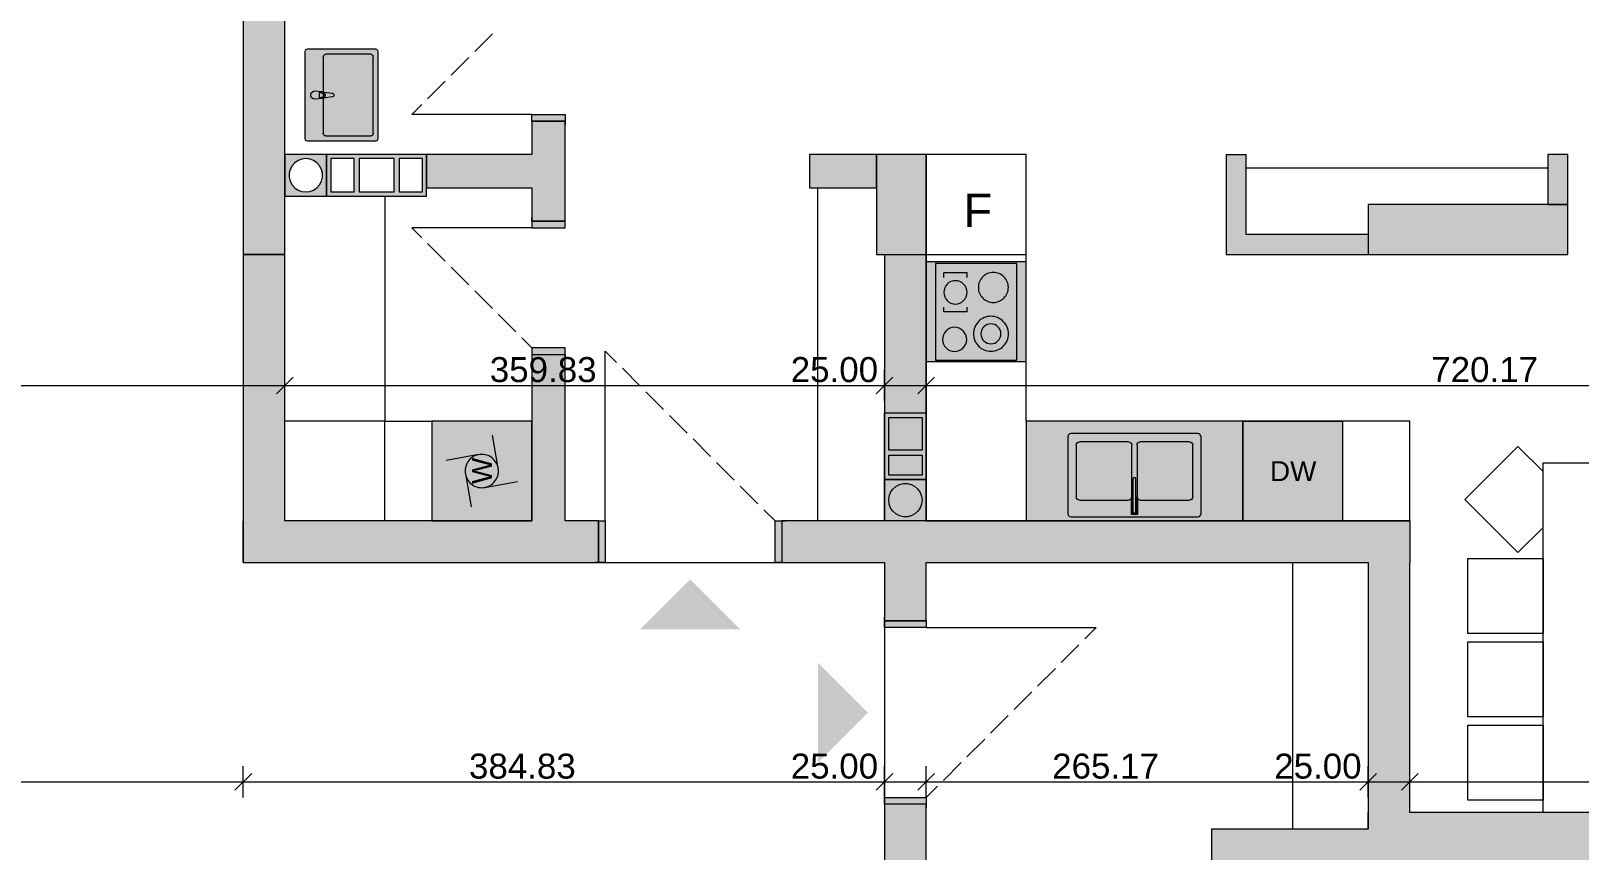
# Model space of a CAD drawing. Header units: millimetres. Extents: x 5493291 to 5652041, y -5155064 to -5098765.
# Drawn here: x 5603382 to 5612673, y -5121817 to -5116900 of the extents above; entities that cross this region are included whole.
import ezdxf

# ---------------------------------------------------------------- set-up
doc = ezdxf.new("R2010")
doc.units = ezdxf.units.MM
doc.header["$MEASUREMENT"] = 0
doc.layers.add('Drawing & Figure', color=7, linetype='Continuous')
doc.layers.add('Drawing & Figure_Pen_No__1', color=7, linetype='Continuous', lineweight=13)
doc.layers.add('Drawing & Figure_Pen_No__101', color=252, linetype='Continuous', lineweight=13)
for name, color, linetype, lineweight, true_color in [('Drawing & Figure_Pen_No__102', 7, 'Continuous', 13, 0xcccccc), ('Drawing & Figure_Pen_No__105', 7, 'Continuous', 13, 0xcae6ff), ('Drawing & Figure_Pen_No__145', 7, 'Continuous', 13, 0x0077b0), ('Drawing & Figure_Pen_No__181', 7, 'Continuous', 5, 0x282828), ('Drawing & Figure_Pen_No__61', 7, 'Continuous', 13, 0x6a6a6a), ('Drawing & Figure_Pen_No__62', 7, 'Continuous', 13, 0xaaaaaa), ('Drawing & Figure_Pen_No__65', 7, 'Continuous', 20, 0x80c2ff)]:
    doc.layers.add(name, color=color, linetype=linetype, lineweight=lineweight, true_color=true_color)
doc.styles.add('GENERATED_STYLE_2', font='arial.ttf')
doc.styles.add('GENERATED_STYLE_3', font='ARIALUNI.ttf')

msp = doc.modelspace()

# ---------------------------------------------------------------- hatches: boundary and pattern name
at = {"layer": 'Drawing & Figure', "linetype": 'Continuous', "lineweight": 0, "true_color": 0x7f7f7f}
msp.add_hatch(color=8, dxfattribs=at).paths.add_polyline_path([(5604905.9, -5118241.4), (5604905.9, -5112291.2), (5604655.9, -5112291.2), (5604655.9, -5118241.4)])
at = {"layer": 'Drawing & Figure', "linetype": 'Continuous', "lineweight": 20}
h = msp.add_hatch(color=6, dxfattribs=at)
h.paths.add_polyline_path([(5604905.9, -5117891.4), (5605156, -5117891.4), (5605156, -5117641.4), (5604905.9, -5117641.4), (5604905.9, -5117661.4), (5604905.9, -5117871.4)])
h.paths.add_polyline_path([(5604932.1, -5117754.3), (5604937.4, -5117730.9), (5604948.7, -5117709.6), (5604964.8, -5117691.6), (5604984.4, -5117677.8), (5605006.9, -5117669.3), (5605031.3, -5117666.4), (5605055, -5117669.3), (5605077.6, -5117677.8), (5605097.2, -5117691.6), (5605113.3, -5117709.6), (5605124.5, -5117730.9), (5605130.5, -5117754.3), (5605130.5, -5117778.5), (5605124.5, -5117801.9), (5605113.3, -5117823.2), (5605097.2, -5117841.2), (5605077.6, -5117854.9), (5605055, -5117863.5), (5605031.3, -5117866.4), (5605006.9, -5117863.5), (5604984.4, -5117854.9), (5604964.8, -5117841.2), (5604948.7, -5117823.2), (5604937.4, -5117801.9), (5604932.1, -5117778.5)], flags=0)
h = msp.add_hatch(color=6, dxfattribs=at)
h.paths.add_polyline_path([(5605156, -5117891.4), (5605586.1, -5117891.4), (5605756, -5117891.4), (5605756, -5117641.4), (5605156, -5117641.4)])
h.paths.add_polyline_path([(5605181, -5117666.4), (5605321.2, -5117666.4), (5605321.2, -5117866.4), (5605181, -5117866.4)], flags=0)
h.paths.add_polyline_path([(5605350.9, -5117866.4), (5605350.9, -5117666.4), (5605561.2, -5117666.4), (5605561.2, -5117866.4)], flags=0)
h.paths.add_polyline_path([(5605590.9, -5117866.4), (5605590.9, -5117666.4), (5605731, -5117666.4), (5605731, -5117866.4)], flags=0)
h = msp.add_hatch(color=6, dxfattribs=at)
h.paths.add_polyline_path([(5608504.5, -5119191.4), (5608504.5, -5119591.5), (5608754.6, -5119591.5), (5608754.6, -5119191.4)])
h.paths.add_polyline_path([(5608529.5, -5119220.1), (5608729.6, -5119220.1), (5608729.6, -5119416.4), (5608529.5, -5119416.4)], flags=0)
h.paths.add_polyline_path([(5608729.6, -5119566.5), (5608529.5, -5119566.5), (5608529.5, -5119446.4), (5608729.6, -5119446.4)], flags=0)
h = msp.add_hatch(color=6, dxfattribs=at)
h.paths.add_polyline_path([(5608754.6, -5119591.5), (5608504.5, -5119591.5), (5608504.5, -5119841.4), (5608524.7, -5119841.4), (5608734.4, -5119841.4), (5608754.6, -5119841.4)])
h.paths.add_polyline_path([(5608532.4, -5119740.4), (5608529.5, -5119716.4), (5608532.4, -5119692.5), (5608540.7, -5119670), (5608554.4, -5119650.2), (5608572.8, -5119634.1), (5608594.2, -5119622.9), (5608617.4, -5119617.2), (5608641.7, -5119617.2), (5608664.9, -5119622.9), (5608686.3, -5119634.1), (5608704.1, -5119650.2), (5608718.4, -5119670), (5608726.7, -5119692.5), (5608729.6, -5119716.4), (5608726.7, -5119740.4), (5608718.4, -5119762.9), (5608704.1, -5119782.7), (5608686.3, -5119798.7), (5608664.9, -5119809.9), (5608641.7, -5119815.7), (5608617.4, -5119815.7), (5608594.2, -5119809.9), (5608572.8, -5119798.7), (5608554.4, -5119782.7), (5608540.7, -5119762.9)], flags=0)
at = {"layer": 'Drawing & Figure_Pen_No__1', "linetype": 'Continuous', "lineweight": 0, "true_color": 0xffffff}
for points in [[(5605025.9, -5117025.2), (5605025.9, -5117545.2), (5605028.3, -5117552.7), (5605033.7, -5117558.2), (5605041.4, -5117560.2), (5605451.3, -5117560.2), (5605458.4, -5117558.2), (5605464.3, -5117552.7), (5605466.1, -5117545.2), (5605466.1, -5117025.2), (5605464.3, -5117017.7), (5605458.4, -5117012.2), (5605451.3, -5117010.2), (5605041.4, -5117010.2), (5605033.7, -5117012.2), (5605028.3, -5117017.7)], [(5605085.9, -5117260.2), (5605075.2, -5117262.7), (5605066.3, -5117269.6), (5605061.6, -5117279.7), (5605061.6, -5117290.8), (5605066.3, -5117300.8), (5605075.2, -5117307.8), (5605085.9, -5117310.2), (5605128.1, -5117306.2), (5605137.6, -5117302.9), (5605190.5, -5117296.3), (5605197.6, -5117292.6), (5605200.6, -5117285.2), (5605197.6, -5117277.8), (5605190.5, -5117274.1), (5605137.6, -5117267.5), (5605128.1, -5117264.2)], [(5606387.4, -5117441.4), (5606587, -5117441.4), (5606587, -5117401.4), (5606387.4, -5117401.4)], [(5606587, -5117441.4), (5606387.4, -5117441.4), (5606387.4, -5118041.4), (5606587, -5118041.4)], [(5606387.4, -5117641.4), (5605756, -5117641.4), (5605756, -5117841.4), (5606387.4, -5117841.4)], [(5608456.4, -5117641.4), (5608054.2, -5117641.4), (5608054.2, -5117841.4), (5608456.4, -5117841.4)], [(5610674.5, -5118121.4), (5610674.5, -5117641.4), (5610554.5, -5117641.4), (5610554.5, -5118121.4)], [(5612606.2, -5117941.4), (5612606.2, -5117641.4), (5612486.2, -5117641.4), (5612486.2, -5117941.4)], [(5606387.4, -5118041.4), (5606387.4, -5118081.4), (5606587, -5118081.4), (5606587, -5118041.4)], [(5610674.5, -5118121.4), (5610554.5, -5118241.4), (5610674.5, -5118241.4)], [(5610554.5, -5118121.4), (5610554.5, -5118241.4), (5610674.5, -5118121.4)], [(5610674.5, -5118241.4), (5611406.3, -5118241.4), (5611406.3, -5118121.4), (5610674.5, -5118121.4)], [(5604905.9, -5119841.4), (5604905.9, -5118241.4), (5604655.9, -5118241.4), (5604655.9, -5119841.4)], [(5608754.6, -5118241.4), (5608504.5, -5118241.4), (5608504.5, -5120441.4), (5608754.6, -5120441.4)], [(5609354.6, -5118886.1), (5609354.6, -5118286.1), (5608754.6, -5118286.1), (5608754.6, -5118886.1)], [(5609299.3, -5118876.1), (5609299.3, -5118296.1), (5608809.8, -5118296.1), (5608809.8, -5118876.1)], [(5606587, -5118841.4), (5606587, -5118801.4), (5606387.4, -5118801.4), (5606387.4, -5118841.4)], [(5606387.4, -5119841.4), (5606587, -5119841.4), (5606587, -5118841.4), (5606387.4, -5118841.4)], [(5606387.4, -5119241.4), (5605787.5, -5119241.4), (5605787.5, -5119841.4), (5606387.4, -5119841.4)], [(5610654.9, -5119241.4), (5609354.6, -5119241.4), (5609354.6, -5119841.4), (5610654.9, -5119841.4)], [(5610654.9, -5119841.4), (5611254.8, -5119841.4), (5611254.8, -5119241.4), (5610654.9, -5119241.4)], [(5610384.6, -5119316.4), (5609624.8, -5119316.4), (5609614.7, -5119319.1), (5609607, -5119326.4), (5609604.6, -5119336.4), (5609604.6, -5119796.5), (5609607, -5119806.4), (5609614.7, -5119813.7), (5609624.8, -5119816.4), (5610384.6, -5119816.4), (5610394.7, -5119813.7), (5610401.8, -5119806.4), (5610404.8, -5119796.5), (5610404.8, -5119336.4), (5610401.8, -5119326.4), (5610394.7, -5119319.1)], [(5610013.3, -5119588.6), (5610010.9, -5119582.2), (5610004.4, -5119579.6), (5609998.5, -5119582.2), (5609995.5, -5119588.6), (5609995.5, -5119786.4), (5609998.5, -5119792.8), (5610004.4, -5119795.4), (5610010.9, -5119792.8), (5610013.3, -5119786.4)], [(5609984.8, -5119699.5), (5609984.8, -5119734.4), (5609995.5, -5119734.4), (5609995.5, -5119699.5)], [(5610024.6, -5119735.5), (5610013.3, -5119735.5), (5610013.3, -5119786.4), (5610010.9, -5119792.8), (5610004.4, -5119795.4), (5609998.5, -5119792.8), (5609995.5, -5119786.4), (5609995.5, -5119735.5), (5609984.8, -5119735.5), (5609984.8, -5119800.4), (5610024.6, -5119800.4)], [(5610024, -5119699.5), (5610013.3, -5119699.5), (5610013.3, -5119734.4), (5610024, -5119734.4)], [(5604905.9, -5119841.4), (5604655.9, -5119841.4), (5604655.9, -5120091.4)], [(5604905.9, -5119841.4), (5604655.9, -5120091.4), (5604905.9, -5120091.4)], [(5604905.9, -5120091.4), (5606787.2, -5120091.4), (5606787.2, -5119841.4), (5604905.9, -5119841.4)], [(5606787.2, -5119841.4), (5606787.2, -5120091.4), (5606827.6, -5120091.4), (5606827.6, -5119841.4)], [(5607887.3, -5120091.4), (5607887.3, -5119841.4), (5607847.5, -5119841.4), (5607847.5, -5120091.4)], [(5608504.5, -5119841.4), (5607887.3, -5119841.4), (5607887.3, -5120091.4), (5608504.5, -5120091.4)], [(5611656.4, -5119841.4), (5608754.6, -5119841.4), (5608754.6, -5120091.4), (5611656.4, -5120091.4)], [(5611656.4, -5121591.5), (5611656.4, -5120091.4), (5611406.3, -5120091.4), (5611406.3, -5121591.5)], [(5608754.6, -5120441.4), (5608504.5, -5120441.4), (5608504.5, -5120481.5), (5608754.6, -5120481.5)], [(5608504.5, -5121541.5), (5608754.6, -5121541.5), (5608754.6, -5121501.5), (5608504.5, -5121501.5)], [(5608754.6, -5121541.5), (5608504.5, -5121541.5), (5608504.5, -5121891.5), (5608754.6, -5121891.5)], [(5611656.4, -5121591.5), (5611406.3, -5121591.5), (5611406.3, -5121891.5)], [(5611656.4, -5121591.5), (5611406.3, -5121891.5), (5611656.4, -5121891.5)], [(5611656.4, -5121891.5), (5619106.6, -5121891.5), (5619106.6, -5121591.5), (5611656.4, -5121591.5)], [(5610466.6, -5121891.5), (5610666.7, -5121891.5), (5610466.6, -5121691.5)], [(5610466.6, -5121691.5), (5610666.7, -5121891.5), (5610666.7, -5121691.5)], [(5610666.7, -5121891.5), (5611406.3, -5121891.5), (5611406.3, -5121691.5), (5610666.7, -5121691.5)]]:
    msp.add_hatch(color=7, dxfattribs=at).paths.add_polyline_path(points)
at = {"layer": 'Drawing & Figure_Pen_No__1', "linetype": 'Continuous', "lineweight": 0, "true_color": 0x000000}
for points in [[(5608754.6, -5118241.4), (5608754.6, -5117641.4), (5608456.4, -5117641.4), (5608456.4, -5118241.4)], [(5611406.3, -5117941.4), (5611406.3, -5118241.4), (5612606.2, -5118241.4), (5612606.2, -5117941.4)], [(5607037.3, -5120491.5), (5607637.2, -5120491.5), (5607337.3, -5120191.5)], [(5608104.7, -5120691.5), (5608104.7, -5121291.5), (5608404.7, -5120991.5)]]:
    msp.add_hatch(color=18, dxfattribs=at).paths.add_polyline_path(points)

# ---------------------------------------------------------------- linework, layer by layer
at = {"layer": 'Drawing & Figure_Pen_No__1', "color": 7, "linetype": 'Continuous', "lineweight": 13}
for points in [[(5604655.9, -5112291.2), (5604655.9, -5120091.4)], [(5604905.9, -5118241.4), (5604905.9, -5112291.2)], [(5604655.9, -5112541.2), (5604655.9, -5118241.4)], [(5606387.4, -5117441.4), (5606387.4, -5117463.4)], [(5606387.4, -5117441.4), (5606587, -5117441.4)], [(5606387.4, -5117441.4), (5606387.4, -5117641.4)], [(5606387.4, -5117441.4), (5606587, -5117441.4)], [(5606387.4, -5117441.4), (5606587, -5117441.4)], [(5606387.4, -5117441.4), (5606387.4, -5117463.4)], [(5606387.4, -5117441.4), (5606387.4, -5117463.4)], [(5606587, -5117441.4), (5606587, -5117463.4)], [(5606587, -5118041.4), (5606587, -5117441.4)], [(5606587, -5117441.4), (5606587, -5117463.4)], [(5606587, -5117441.4), (5606587, -5117463.4)], [(5605156, -5117641.4), (5604905.9, -5117641.4)], [(5604905.9, -5117641.4), (5604905.9, -5117661.4)], [(5604905.9, -5117661.4), (5604905.9, -5117871.4)], [(5604964.8, -5117691.6), (5604948.7, -5117709.6)], [(5604984.4, -5117677.8), (5604964.8, -5117691.6)], [(5605006.9, -5117669.3), (5604984.4, -5117677.8)], [(5605031.3, -5117666.4), (5605006.9, -5117669.3)], [(5605055, -5117669.3), (5605031.3, -5117666.4)], [(5605077.6, -5117677.8), (5605055, -5117669.3)], [(5605097.2, -5117691.6), (5605077.6, -5117677.8)], [(5605113.3, -5117709.6), (5605097.2, -5117691.6)], [(5605156, -5117891.4), (5605156, -5117641.4)], [(5605756, -5117641.4), (5605156, -5117641.4)], [(5605156, -5117641.4), (5605156, -5117891.4)], [(5605321.2, -5117666.4), (5605181, -5117666.4)], [(5605181, -5117666.4), (5605181, -5117866.4)], [(5605321.2, -5117866.4), (5605321.2, -5117666.4)], [(5605561.2, -5117666.4), (5605350.9, -5117666.4)], [(5605350.9, -5117666.4), (5605350.9, -5117866.4)], [(5605561.2, -5117866.4), (5605561.2, -5117666.4)], [(5605590.9, -5117666.4), (5605590.9, -5117866.4)], [(5605731, -5117666.4), (5605590.9, -5117666.4)], [(5605731, -5117866.4), (5605731, -5117666.4)], [(5606387.4, -5117641.4), (5605756, -5117641.4)], [(5605756, -5117641.4), (5605756, -5117841.4)], [(5605756, -5117891.4), (5605756, -5117641.4)], [(5608456.4, -5117641.4), (5608054.2, -5117641.4)], [(5608054.2, -5117641.4), (5608054.2, -5117841.4)], [(5608456.4, -5117841.4), (5608456.4, -5117641.4)], [(5608754.6, -5117641.4), (5608456.4, -5117641.4)], [(5608456.4, -5117641.4), (5608456.4, -5118241.4)], [(5608754.6, -5118241.4), (5608754.6, -5117641.4)], [(5610554.5, -5117641.4), (5610674.5, -5117641.4)], [(5610554.5, -5117641.4), (5610554.5, -5118241.4)], [(5610674.5, -5118121.4), (5610674.5, -5117641.4)], [(5612606.2, -5117641.4), (5612486.2, -5117641.4)], [(5612486.2, -5117641.4), (5612486.2, -5117941.4)], [(5612606.2, -5117941.4), (5612606.2, -5117641.4)], [(5604937.4, -5117730.9), (5604932.1, -5117754.3)], [(5604932.1, -5117754.3), (5604932.1, -5117778.5)], [(5604932.1, -5117778.5), (5604937.4, -5117801.9)], [(5604948.7, -5117709.6), (5604937.4, -5117730.9)], [(5605124.5, -5117730.9), (5605113.3, -5117709.6)], [(5605130.5, -5117754.3), (5605124.5, -5117730.9)], [(5605124.5, -5117801.9), (5605130.5, -5117778.5)], [(5605130.5, -5117778.5), (5605130.5, -5117754.3)], [(5604905.9, -5117871.4), (5604905.9, -5117891.4)], [(5604937.4, -5117801.9), (5604948.7, -5117823.2)], [(5604948.7, -5117823.2), (5604964.8, -5117841.2)], [(5604964.8, -5117841.2), (5604984.4, -5117854.9)], [(5604984.4, -5117854.9), (5605006.9, -5117863.5)], [(5605006.9, -5117863.5), (5605031.3, -5117866.4)], [(5605031.3, -5117866.4), (5605055, -5117863.5)], [(5605055, -5117863.5), (5605077.6, -5117854.9)], [(5605077.6, -5117854.9), (5605097.2, -5117841.2)], [(5605097.2, -5117841.2), (5605113.3, -5117823.2)], [(5605113.3, -5117823.2), (5605124.5, -5117801.9)], [(5605181, -5117866.4), (5605321.2, -5117866.4)], [(5605350.9, -5117866.4), (5605561.2, -5117866.4)], [(5605590.9, -5117866.4), (5605731, -5117866.4)], [(5605756, -5117841.4), (5606387.4, -5117841.4)], [(5606387.4, -5117841.4), (5606387.4, -5118041.4)], [(5608054.2, -5117841.4), (5608456.4, -5117841.4)], [(5604905.9, -5117891.4), (5605156, -5117891.4)], [(5605156, -5117891.4), (5605586.1, -5117891.4)], [(5605586.1, -5117891.4), (5605756, -5117891.4)], [(5611406.3, -5117941.4), (5611406.3, -5118241.4)], [(5612606.2, -5117941.4), (5611406.3, -5117941.4)], [(5612486.2, -5117941.4), (5612606.2, -5117941.4)], [(5612606.2, -5118241.4), (5612606.2, -5117941.4)], [(5606387.4, -5118041.4), (5606387.4, -5118019.4)], [(5606387.4, -5118041.4), (5606387.4, -5118019.4)], [(5606387.4, -5118041.4), (5606387.4, -5118019.4)], [(5606387.4, -5118041.4), (5606587, -5118041.4)], [(5606387.4, -5118041.4), (5606587, -5118041.4)], [(5606387.4, -5118041.4), (5606587, -5118041.4)], [(5606587, -5118041.4), (5606587, -5118019.4)], [(5606587, -5118041.4), (5606587, -5118019.4)], [(5606587, -5118041.4), (5606587, -5118019.4)], [(5611406.3, -5118121.4), (5610674.5, -5118121.4)], [(5611406.3, -5118121.4), (5611406.3, -5118241.4)], [(5604655.9, -5118241.4), (5604655.9, -5119841.4)], [(5604905.9, -5118241.4), (5604655.9, -5118241.4)], [(5604655.9, -5118241.4), (5604905.9, -5118241.4)], [(5604905.9, -5119841.4), (5604905.9, -5118241.4)], [(5608456.4, -5118241.4), (5608754.6, -5118241.4)], [(5608504.5, -5118241.4), (5608504.5, -5119841.4)], [(5608504.5, -5118241.4), (5608754.6, -5118241.4)], [(5608754.6, -5119841.4), (5608754.6, -5118241.4)], [(5610554.5, -5118241.4), (5610674.5, -5118241.4)], [(5610674.5, -5118241.4), (5611406.3, -5118241.4)], [(5611406.3, -5118241.4), (5612606.2, -5118241.4)], [(5606387.4, -5118841.4), (5606387.4, -5118863.4)], [(5606387.4, -5118841.4), (5606587, -5118841.4)], [(5606387.4, -5118841.4), (5606387.4, -5119841.4)], [(5606387.4, -5118841.4), (5606587, -5118841.4)], [(5606387.4, -5118841.4), (5606587, -5118841.4)], [(5606387.4, -5118841.4), (5606387.4, -5118863.4)], [(5606387.4, -5118841.4), (5606387.4, -5118863.4)], [(5606587, -5118841.4), (5606587, -5118863.4)], [(5606587, -5119841.4), (5606587, -5118841.4)], [(5606587, -5118841.4), (5606587, -5118863.4)], [(5606587, -5118841.4), (5606587, -5118863.4)], [(5604905.9, -5119121.2), (5604905.9, -5118933.6)], [(5608504.5, -5119121.2), (5608504.5, -5118933.6)], [(5608754.6, -5119121.2), (5608754.6, -5118933.6)], [(5597755.7, -5119027.4), (5604905.9, -5119027.4)], [(5604905.9, -5119027.4), (5608504.5, -5119027.4)], [(5608504.5, -5119027.4), (5608754.6, -5119027.4)], [(5608754.6, -5119027.4), (5615956.5, -5119027.4)], [(5608504.5, -5119191.4), (5608754.6, -5119191.4)], [(5608504.5, -5119591.5), (5608504.5, -5119191.4)], [(5608529.5, -5119416.4), (5608529.5, -5119220.1)], [(5608529.5, -5119220.1), (5608729.6, -5119220.1)], [(5608729.6, -5119220.1), (5608729.6, -5119416.4)], [(5608754.6, -5119191.4), (5608754.6, -5119591.5)], [(5608729.6, -5119416.4), (5608529.5, -5119416.4)], [(5608529.5, -5119566.5), (5608529.5, -5119446.4)], [(5608529.5, -5119446.4), (5608729.6, -5119446.4)], [(5608729.6, -5119446.4), (5608729.6, -5119566.5)], [(5608504.5, -5119841.4), (5608504.5, -5119591.5)], [(5608504.5, -5119591.5), (5608754.6, -5119591.5)], [(5608754.6, -5119591.5), (5608504.5, -5119591.5)], [(5608729.6, -5119566.5), (5608529.5, -5119566.5)], [(5608554.4, -5119650.2), (5608572.8, -5119634.1)], [(5608572.8, -5119634.1), (5608594.2, -5119622.9)], [(5608594.2, -5119622.9), (5608617.4, -5119617.2)], [(5608617.4, -5119617.2), (5608641.7, -5119617.2)], [(5608641.7, -5119617.2), (5608664.9, -5119622.9)], [(5608664.9, -5119622.9), (5608686.3, -5119634.1)], [(5608686.3, -5119634.1), (5608704.1, -5119650.2)], [(5608754.6, -5119591.5), (5608754.6, -5119841.4)], [(5608529.5, -5119716.4), (5608532.4, -5119692.5)], [(5608532.4, -5119740.4), (5608529.5, -5119716.4)], [(5608532.4, -5119692.5), (5608540.7, -5119670)], [(5608540.7, -5119670), (5608554.4, -5119650.2)], [(5608704.1, -5119650.2), (5608718.4, -5119670)], [(5608718.4, -5119670), (5608726.7, -5119692.5)], [(5608726.7, -5119692.5), (5608729.6, -5119716.4)], [(5608729.6, -5119716.4), (5608726.7, -5119740.4)], [(5608540.7, -5119762.9), (5608532.4, -5119740.4)], [(5608554.4, -5119782.7), (5608540.7, -5119762.9)], [(5608572.8, -5119798.7), (5608554.4, -5119782.7)], [(5608594.2, -5119809.9), (5608572.8, -5119798.7)], [(5608617.4, -5119815.7), (5608594.2, -5119809.9)], [(5608641.7, -5119815.7), (5608617.4, -5119815.7)], [(5608664.9, -5119809.9), (5608641.7, -5119815.7)], [(5608686.3, -5119798.7), (5608664.9, -5119809.9)], [(5608704.1, -5119782.7), (5608686.3, -5119798.7)], [(5608718.4, -5119762.9), (5608704.1, -5119782.7)], [(5608726.7, -5119740.4), (5608718.4, -5119762.9)], [(5604655.9, -5120091.4), (5604655.9, -5119841.4)], [(5606387.4, -5119841.4), (5604905.9, -5119841.4)], [(5606787.2, -5119841.4), (5606587, -5119841.4)], [(5606787.2, -5119841.4), (5606765.2, -5119841.4)], [(5606787.2, -5119841.4), (5606765.2, -5119841.4)], [(5606787.2, -5119841.4), (5606765.2, -5119841.4)], [(5606787.2, -5119841.4), (5606787.2, -5120091.4)], [(5606787.2, -5119841.4), (5606787.2, -5120091.4)], [(5606787.2, -5119841.4), (5606787.2, -5120091.4)], [(5607887.3, -5119841.4), (5607909.3, -5119841.4)], [(5607887.3, -5119841.4), (5607887.3, -5120091.4)], [(5608504.5, -5119841.4), (5607887.3, -5119841.4)], [(5607887.3, -5119841.4), (5607887.3, -5120091.4)], [(5607887.3, -5119841.4), (5607887.3, -5120091.4)], [(5607887.3, -5119841.4), (5607909.3, -5119841.4)], [(5607887.3, -5119841.4), (5607909.3, -5119841.4)], [(5608524.7, -5119841.4), (5608504.5, -5119841.4)], [(5608734.4, -5119841.4), (5608524.7, -5119841.4)], [(5608754.6, -5119841.4), (5608734.4, -5119841.4)], [(5611656.4, -5119841.4), (5608754.6, -5119841.4)], [(5611656.4, -5119841.4), (5611656.4, -5120091.4)], [(5604655.9, -5120091.4), (5608504.5, -5120091.4)], [(5604655.9, -5120091.4), (5606787.2, -5120091.4)], [(5606787.2, -5120091.4), (5606765.2, -5120091.4)], [(5606787.2, -5120091.4), (5606765.2, -5120091.4)], [(5606787.2, -5120091.4), (5606765.2, -5120091.4)], [(5607887.3, -5120091.4), (5607909.3, -5120091.4)], [(5607887.3, -5120091.4), (5608504.5, -5120091.4)], [(5607887.3, -5120091.4), (5607909.3, -5120091.4)], [(5607887.3, -5120091.4), (5607909.3, -5120091.4)], [(5608504.5, -5120091.4), (5608504.5, -5121891.5)], [(5608504.5, -5120091.4), (5608504.5, -5120441.4)], [(5608754.6, -5120091.4), (5611406.3, -5120091.4)], [(5608754.6, -5120441.4), (5608754.6, -5120091.4)], [(5611406.3, -5120091.4), (5611406.3, -5121591.5)], [(5611656.4, -5121591.5), (5611656.4, -5120091.4)], [(5608504.5, -5120441.4), (5608504.5, -5120419.5)], [(5608504.5, -5120441.4), (5608504.5, -5120419.5)], [(5608504.5, -5120441.4), (5608504.5, -5120419.5)], [(5608754.6, -5120441.4), (5608504.5, -5120441.4)], [(5608754.6, -5120441.4), (5608504.5, -5120441.4)], [(5608754.6, -5120441.4), (5608504.5, -5120441.4)], [(5608754.6, -5120441.4), (5608754.6, -5120419.5)], [(5608754.6, -5120441.4), (5608754.6, -5120419.5)], [(5608754.6, -5120441.4), (5608754.6, -5120419.5)], [(5604655.9, -5121501.2), (5604655.9, -5121313.8)], [(5608504.5, -5121501.2), (5608504.5, -5121313.8)], [(5608754.6, -5121501.2), (5608754.6, -5121313.8)], [(5611406.3, -5121501.2), (5611406.3, -5121313.8)], [(5611656.4, -5121501.2), (5611656.4, -5121313.8)], [(5597755.7, -5121407.5), (5604655.9, -5121407.5)], [(5604655.9, -5121407.5), (5608504.5, -5121407.5)], [(5608504.5, -5121407.5), (5608754.6, -5121407.5)], [(5608754.6, -5121407.5), (5611406.3, -5121407.5)], [(5611406.3, -5121407.5), (5611656.4, -5121407.5)], [(5611656.4, -5121407.5), (5619106.6, -5121407.5)], [(5608504.5, -5121541.5), (5608504.5, -5121563.5)], [(5608754.6, -5121541.5), (5608504.5, -5121541.5)], [(5608504.5, -5121541.5), (5608504.5, -5121891.5)], [(5608754.6, -5121541.5), (5608504.5, -5121541.5)], [(5608754.6, -5121541.5), (5608504.5, -5121541.5)], [(5608504.5, -5121541.5), (5608504.5, -5121563.5)], [(5608504.5, -5121541.5), (5608504.5, -5121563.5)], [(5608754.6, -5121541.5), (5608754.6, -5121563.5)], [(5608754.6, -5121891.5), (5608754.6, -5121541.5)], [(5608754.6, -5121541.5), (5608754.6, -5121563.5)], [(5608754.6, -5121541.5), (5608754.6, -5121563.5)], [(5611406.3, -5121691.5), (5611406.3, -5121591.5)], [(5619106.6, -5121591.5), (5611656.4, -5121591.5)], [(5610466.6, -5121691.5), (5610466.6, -5121891.5)], [(5611406.3, -5121691.5), (5610466.6, -5121691.5)]]:
    msp.add_lwpolyline(points, dxfattribs=at)
at = {"layer": 'Drawing & Figure_Pen_No__101', "color": 252, "linetype": 'Continuous', "lineweight": 13}
for points in [[(5605028.3, -5117017.7), (5605025.9, -5117025.2)], [(5605025.9, -5117025.2), (5605025.9, -5117545.2)], [(5605033.7, -5117012.2), (5605028.3, -5117017.7)], [(5605041.4, -5117010.2), (5605033.7, -5117012.2)], [(5605451.3, -5117010.2), (5605041.4, -5117010.2)], [(5605421, -5117040.2), (5605151.3, -5117040.2)], [(5605458.4, -5117012.2), (5605451.3, -5117010.2)], [(5605464.3, -5117017.7), (5605458.4, -5117012.2)], [(5605466.1, -5117025.2), (5605464.3, -5117017.7)], [(5605466.1, -5117545.2), (5605466.1, -5117025.2)], [(5605135.8, -5117055.2), (5605135.8, -5117515.2)], [(5605436.4, -5117515.2), (5605436.4, -5117055.2)], [(5605061.6, -5117279.7), (5605066.3, -5117269.6)], [(5605061.6, -5117290.8), (5605061.6, -5117279.7)], [(5605066.3, -5117300.8), (5605061.6, -5117290.8)], [(5605066.3, -5117269.6), (5605075.2, -5117262.7)], [(5605075.2, -5117307.8), (5605066.3, -5117300.8)], [(5605075.2, -5117262.7), (5605085.9, -5117260.2)], [(5605085.9, -5117310.2), (5605075.2, -5117307.8)], [(5605085.9, -5117260.2), (5605128.1, -5117264.2)], [(5605128.1, -5117306.2), (5605085.9, -5117310.2)], [(5605125.7, -5117271.6), (5605110.9, -5117271.6)], [(5605110.9, -5117271.6), (5605110.9, -5117298.8)], [(5605110.9, -5117298.8), (5605125.7, -5117298.8)], [(5605128.1, -5117264.2), (5605137.6, -5117267.5)], [(5605137.6, -5117302.9), (5605128.1, -5117306.2)], [(5605137.6, -5117267.5), (5605190.5, -5117274.1)], [(5605190.5, -5117296.3), (5605137.6, -5117302.9)], [(5605190.5, -5117274.1), (5605197.6, -5117277.8)], [(5605197.6, -5117292.6), (5605190.5, -5117296.3)], [(5605197.6, -5117277.8), (5605200.6, -5117285.2)], [(5605200.6, -5117285.2), (5605197.6, -5117292.6)], [(5605025.9, -5117545.2), (5605028.3, -5117552.7)], [(5605028.3, -5117552.7), (5605033.7, -5117558.2)], [(5605033.7, -5117558.2), (5605041.4, -5117560.2)], [(5605041.4, -5117560.2), (5605451.3, -5117560.2)], [(5605151.3, -5117530.2), (5605421, -5117530.2)], [(5605451.3, -5117560.2), (5605458.4, -5117558.2)], [(5605458.4, -5117558.2), (5605464.3, -5117552.7)], [(5605464.3, -5117552.7), (5605466.1, -5117545.2)], [(5608754.6, -5117641.4), (5608754.6, -5119841.4)], [(5609354.6, -5117641.4), (5608754.6, -5117641.4)], [(5609354.6, -5119241.4), (5609354.6, -5117641.4)], [(5610674.5, -5117721.4), (5612486.2, -5117721.4)], [(5604905.9, -5119241.4), (5604905.9, -5117841.4)], [(5604905.9, -5117891.4), (5605505.9, -5117891.4)], [(5605505.9, -5117891.4), (5605505.9, -5119241.4)], [(5608754.6, -5118241.4), (5609354.6, -5118241.4)], [(5605505.9, -5119241.4), (5604905.9, -5119241.4)], [(5605505.9, -5119241.4), (5605787.5, -5119241.4)], [(5605505.9, -5119841.4), (5605505.9, -5119241.4)], [(5606387.4, -5119241.4), (5605787.5, -5119241.4)], [(5605787.5, -5119241.4), (5605787.5, -5119841.4)], [(5605787.5, -5119241.4), (5605787.5, -5119841.4)], [(5606387.4, -5119841.4), (5606387.4, -5119241.4)], [(5611656.4, -5119241.4), (5609354.6, -5119241.4)], [(5611656.4, -5119841.4), (5611656.4, -5119241.4)], [(5611987.2, -5119712), (5612305.6, -5119393.8)], [(5612305.6, -5119393.8), (5612456.5, -5119544.5)], [(5612456.5, -5119491.4), (5613356.5, -5119491.4)], [(5612456.5, -5121591.5), (5612456.5, -5119491.4)], [(5612305.6, -5120030.2), (5611987.2, -5119712)], [(5605787.5, -5119841.4), (5605505.9, -5119841.4)], [(5605787.5, -5119841.4), (5606387.4, -5119841.4)], [(5608754.6, -5119841.4), (5611656.4, -5119841.4)], [(5612456.5, -5119879.5), (5612305.6, -5120030.2)], [(5612006.3, -5120516.5), (5612006.3, -5120066.4)], [(5612006.3, -5120066.4), (5612456.5, -5120066.4)], [(5612456.5, -5120066.4), (5612456.5, -5120516.5)], [(5612456.5, -5120516.5), (5612006.3, -5120516.5)], [(5612006.3, -5121016.5), (5612006.3, -5120566.5)], [(5612006.3, -5120566.5), (5612456.5, -5120566.5)], [(5612456.5, -5120566.5), (5612456.5, -5121016.5)], [(5612456.5, -5121016.5), (5612006.3, -5121016.5)], [(5612006.3, -5121516.5), (5612006.3, -5121066.5)], [(5612006.3, -5121066.5), (5612456.5, -5121066.5)], [(5612456.5, -5121066.5), (5612456.5, -5121516.5)], [(5612456.5, -5121516.5), (5612006.3, -5121516.5)], [(5613356.5, -5121591.5), (5612456.5, -5121591.5)]]:
    msp.add_lwpolyline(points, dxfattribs=at)
for points in [[(5605135.8, -5117055.2, -0.413724), (5605151.3, -5117040.2)], [(5605421, -5117040.2, -0.413724), (5605436.4, -5117055.2)], [(5605125.7, -5117271.6, -0.413749), (5605139.4, -5117285.2, -0.413753), (5605125.7, -5117298.8)], [(5605137.6, -5117267.5, -0.253585), (5605147.1, -5117285.2, -0.25173), (5605137.6, -5117302.9)], [(5605151.3, -5117530.2, -0.413726), (5605135.8, -5117515.2)], [(5605436.4, -5117515.2, -0.413726), (5605421, -5117530.2)]]:
    msp.add_lwpolyline(points, format="xyb", dxfattribs=at)
at = {"layer": 'Drawing & Figure_Pen_No__102', "color": 254, "linetype": 'Continuous', "lineweight": 13, "true_color": 0xcccccc}
for points in [[(5608754.6, -5118886.1), (5608754.6, -5118286.1)], [(5609354.6, -5118286.1), (5608754.6, -5118286.1)], [(5609299.3, -5118296.1), (5608809.8, -5118296.1)], [(5608809.8, -5118296.1), (5608809.8, -5118876.1)], [(5609299.3, -5118876.1), (5609299.3, -5118296.1)], [(5609354.6, -5118886.1), (5609354.6, -5118286.1)], [(5609001.1, -5118351.8), (5608860.9, -5118351.8)], [(5608860.9, -5118380.8), (5608860.9, -5118351.8)], [(5609001.1, -5118380.8), (5609001.1, -5118351.8)], [(5608860.9, -5118586.1), (5608860.9, -5118557.2)], [(5609001.1, -5118586.1), (5608860.9, -5118586.1)], [(5609001.1, -5118586.1), (5609001.1, -5118557.2)], [(5609354.6, -5118886.1), (5608754.6, -5118886.1)], [(5608809.8, -5118876.1), (5609299.3, -5118876.1)], [(5610654.9, -5119241.4), (5609354.6, -5119241.4)], [(5609354.6, -5119241.4), (5609354.6, -5119841.4)], [(5610654.9, -5119241.4), (5610654.9, -5119841.4)], [(5610654.9, -5119241.4), (5611254.8, -5119241.4)], [(5610654.9, -5119841.4), (5610654.9, -5119241.4)], [(5611254.8, -5119841.4), (5611254.8, -5119241.4)], [(5609607, -5119326.4), (5609604.6, -5119336.4)], [(5609604.6, -5119336.4), (5609604.6, -5119796.5)], [(5609614.7, -5119319.1), (5609607, -5119326.4)], [(5609624.8, -5119316.4), (5609614.7, -5119319.1)], [(5610384.6, -5119316.4), (5609624.8, -5119316.4)], [(5609969.4, -5119366.4), (5609674.7, -5119366.4)], [(5610334.7, -5119366.4), (5610039.5, -5119366.4)], [(5610394.7, -5119319.1), (5610384.6, -5119316.4)], [(5610401.8, -5119326.4), (5610394.7, -5119319.1)], [(5610404.8, -5119336.4), (5610401.8, -5119326.4)], [(5610404.8, -5119796.5), (5610404.8, -5119336.4)], [(5609654.5, -5119386.4), (5609654.5, -5119696.4)], [(5609989.6, -5119696.4), (5609989.6, -5119386.4)], [(5610019.9, -5119386.4), (5610019.9, -5119696.4)], [(5610354.9, -5119696.4), (5610354.9, -5119386.4)], [(5609998.5, -5119582.2), (5609995.5, -5119588.6)], [(5609995.5, -5119588.6), (5609995.5, -5119786.4)], [(5610004.4, -5119579.6), (5609998.5, -5119582.2)], [(5610010.9, -5119582.2), (5610004.4, -5119579.6)], [(5610013.3, -5119588.6), (5610010.9, -5119582.2)], [(5610013.3, -5119786.4), (5610013.3, -5119588.6)], [(5609674.7, -5119716.4), (5609969.4, -5119716.4)], [(5609984.8, -5119699.5), (5609984.8, -5119734.4)], [(5609995.5, -5119699.5), (5609984.8, -5119699.5)], [(5609984.8, -5119734.4), (5609995.5, -5119734.4)], [(5609995.5, -5119735.5), (5609984.8, -5119735.5)], [(5609984.8, -5119735.5), (5609984.8, -5119800.4)], [(5609995.5, -5119734.4), (5609995.5, -5119699.5)], [(5609995.5, -5119786.4), (5609995.5, -5119735.5)], [(5610024, -5119699.5), (5610013.3, -5119699.5)], [(5610013.3, -5119699.5), (5610013.3, -5119734.4)], [(5610013.3, -5119734.4), (5610024, -5119734.4)], [(5610024.6, -5119735.5), (5610013.3, -5119735.5)], [(5610013.3, -5119735.5), (5610013.3, -5119786.4)], [(5610024, -5119734.4), (5610024, -5119699.5)], [(5610024.6, -5119800.4), (5610024.6, -5119735.5)], [(5610039.5, -5119716.4), (5610334.7, -5119716.4)], [(5609604.6, -5119796.5), (5609607, -5119806.4)], [(5609607, -5119806.4), (5609614.7, -5119813.7)], [(5609614.7, -5119813.7), (5609624.8, -5119816.4)], [(5609624.8, -5119816.4), (5610384.6, -5119816.4)], [(5609984.8, -5119800.4), (5610024.6, -5119800.4)], [(5609995.5, -5119786.4), (5609998.5, -5119792.8)], [(5609998.5, -5119792.8), (5609995.5, -5119786.4)], [(5609998.5, -5119792.8), (5610004.4, -5119795.4)], [(5610004.4, -5119795.4), (5609998.5, -5119792.8)], [(5610004.4, -5119795.4), (5610010.9, -5119792.8)], [(5610010.9, -5119792.8), (5610004.4, -5119795.4)], [(5610010.9, -5119792.8), (5610013.3, -5119786.4)], [(5610013.3, -5119786.4), (5610010.9, -5119792.8)], [(5610384.6, -5119816.4), (5610394.7, -5119813.7)], [(5610394.7, -5119813.7), (5610401.8, -5119806.4)], [(5610401.8, -5119806.4), (5610404.8, -5119796.5)], [(5610654.9, -5119841.4), (5609354.6, -5119841.4)], [(5610654.9, -5119841.4), (5611254.8, -5119841.4)]]:
    msp.add_lwpolyline(points, dxfattribs=at)
for points in [[(5608999.9, -5118468.9, 0.414214), (5608929.8, -5118399, 0.414214), (5608860.3, -5118468.9, 0.414214), (5608929.8, -5118539, 0.414214)], [(5609247.6, -5118439.4, 0.414214), (5609157.3, -5118349.4, 0.414214), (5609067.6, -5118439.4, 0.414214), (5609157.3, -5118529.4, 0.414214)], [(5609248.2, -5118717.8, 0.414214), (5609143.1, -5118612.8, 0.414214), (5609038.5, -5118717.8, 0.414214), (5609143.1, -5118822.8, 0.414214)], [(5608997.5, -5118751.5, 0.414214), (5608925.1, -5118678.9, 0.414214), (5608852.6, -5118751.5, 0.414214), (5608925.1, -5118823.9, 0.414214)], [(5609203.1, -5118717.8, 0.414214), (5609143.1, -5118657.8, 0.414214), (5609083.1, -5118717.8, 0.414214), (5609143.1, -5118777.8, 0.414214)]]:
    msp.add_lwpolyline(points, format="xyb", close=True, dxfattribs=at)
for points in [[(5609654.5, -5119386.4, -0.413746), (5609674.7, -5119366.4)], [(5609969.4, -5119366.4, -0.413746), (5609989.6, -5119386.4)], [(5610019.9, -5119386.4, -0.413733), (5610039.5, -5119366.4)], [(5610334.7, -5119366.4, -0.413718), (5610354.9, -5119386.4)], [(5609674.7, -5119716.4, -0.413745), (5609654.5, -5119696.4)], [(5609989.6, -5119696.4, -0.413745), (5609969.4, -5119716.4)], [(5610039.5, -5119716.4, -0.413732), (5610019.9, -5119696.4)], [(5610354.9, -5119696.4, -0.413716), (5610334.7, -5119716.4)]]:
    msp.add_lwpolyline(points, format="xyb", dxfattribs=at)
at = {"layer": 'Drawing & Figure_Pen_No__105', "color": 254, "linetype": 'Continuous', "lineweight": 13, "true_color": 0xcae6ff}
for points in [[(5606186.1, -5119524), (5606151, -5119327.1)], [(5606070.2, -5119443), (5605873, -5119477.7)], [(5605988.8, -5119558.8), (5606023.3, -5119755.8)], [(5606104.7, -5119639.9), (5606301.9, -5119605.2)]]:
    msp.add_lwpolyline(points, dxfattribs=at)
msp.add_lwpolyline([(5606187.2, -5119541.4, 0.414214), (5606087.5, -5119441.4, 0.414214), (5605987.1, -5119541.4, 0.414214), (5606087.5, -5119641.4, 0.414214)], format="xyb", close=True, dxfattribs=at)
at = {"layer": 'Drawing & Figure_Pen_No__145', "color": 144, "linetype": 'Continuous', "lineweight": 13, "true_color": 0x0077b0}
for points in [[(5604955.8, -5118977.4), (5604856, -5119077.4)], [(5608554.4, -5118977.4), (5608454.6, -5119077.4)], [(5608804.5, -5118977.4), (5608704.7, -5119077.4)], [(5604706.4, -5121357.5), (5604606, -5121457.5)], [(5608554.4, -5121357.5), (5608454.6, -5121457.5)], [(5608804.5, -5121357.5), (5608704.7, -5121457.5)], [(5611456.2, -5121357.5), (5611356.4, -5121457.5)], [(5611706.3, -5121357.5), (5611606.5, -5121457.5)]]:
    msp.add_lwpolyline(points, dxfattribs=at)
at = {"layer": 'Drawing & Figure_Pen_No__181', "color": 250, "linetype": 'Continuous', "lineweight": 5, "true_color": 0x282828}
for points in [[(5606151, -5116917.6), (5606044.7, -5117023.7)], [(5606009.6, -5117059), (5605903.3, -5117165.1)], [(5605868.3, -5117200.5), (5605761.9, -5117306.5)], [(5605726.9, -5117341.9), (5605667.5, -5117401.4)], [(5605726.9, -5118140.9), (5605667.5, -5118081.4)], [(5605868.3, -5118282.3), (5605761.9, -5118176.2)], [(5606009.6, -5118423.7), (5605903.3, -5118317.6)], [(5606151, -5118565.2), (5606044.7, -5118459.1)], [(5606292.4, -5118706.6), (5606186.7, -5118600.5)], [(5606387.4, -5118801.4), (5606328, -5118742)], [(5606895.3, -5118889.5), (5606827.6, -5118821.4)], [(5607036.7, -5119030.9), (5606931, -5118924.9)], [(5607178.1, -5119172.3), (5607072.3, -5119066.2)], [(5607319.4, -5119313.8), (5607213.7, -5119207.7)], [(5607460.8, -5119455.2), (5607355.1, -5119349.1)], [(5607602.8, -5119596.6), (5607496.5, -5119490.5)], [(5607744.2, -5119738), (5607637.8, -5119632)], [(5607847.5, -5119841.4), (5607779.2, -5119773.4)], [(5609706.8, -5120549.5), (5609774.5, -5120481.5)], [(5609564.8, -5120690.9), (5609671.2, -5120584.9)], [(5609423.5, -5120832.4), (5609529.8, -5120726.3)], [(5609282.1, -5120973.8), (5609388.4, -5120867.7)], [(5609140.7, -5121115.2), (5609247, -5121009.1)], [(5608999.3, -5121256.7), (5609105.7, -5121150.6)], [(5608858, -5121398.1), (5608964.3, -5121292)], [(5608754.6, -5121501.5), (5608822.3, -5121433.5)]]:
    msp.add_lwpolyline(points, dxfattribs=at)
at = {"layer": 'Drawing & Figure_Pen_No__61', "color": 251, "linetype": 'Continuous', "lineweight": 13, "true_color": 0x6a6a6a}
for points in [[(5606387.4, -5117401.4), (5605667.5, -5117401.4)], [(5606387.4, -5117441.4), (5606387.4, -5117401.4)], [(5606387.4, -5117401.4), (5606587, -5117401.4)], [(5606587, -5117401.4), (5606587, -5117441.4)], [(5606587, -5117441.4), (5606387.4, -5117441.4)], [(5606387.4, -5118041.4), (5606387.4, -5118081.4)], [(5606587, -5118041.4), (5606387.4, -5118041.4)], [(5606587, -5118081.4), (5606587, -5118041.4)], [(5606387.4, -5118081.4), (5605667.5, -5118081.4)], [(5606387.4, -5118081.4), (5606587, -5118081.4)], [(5606587, -5118801.4), (5606387.4, -5118801.4)], [(5606387.4, -5118801.4), (5606387.4, -5118841.4)], [(5606587, -5118841.4), (5606587, -5118801.4)], [(5606387.4, -5118841.4), (5606587, -5118841.4)], [(5606827.6, -5119841.4), (5606827.6, -5118821.4)], [(5606787.2, -5119841.4), (5606827.6, -5119841.4)], [(5606787.2, -5120091.4), (5606787.2, -5119841.4)], [(5606827.6, -5119841.4), (5606827.6, -5120091.4)], [(5607847.5, -5120091.4), (5607847.5, -5119841.4)], [(5607847.5, -5119841.4), (5607887.3, -5119841.4)], [(5607887.3, -5119841.4), (5607887.3, -5120091.4)], [(5606827.6, -5120091.4), (5606787.2, -5120091.4)], [(5607887.3, -5120091.4), (5607847.5, -5120091.4)], [(5608504.5, -5120481.5), (5608504.5, -5120441.4)], [(5608504.5, -5120441.4), (5608754.6, -5120441.4)], [(5608754.6, -5120481.5), (5608504.5, -5120481.5)], [(5608754.6, -5120441.4), (5608754.6, -5120481.5)], [(5608754.6, -5120481.5), (5609774.5, -5120481.5)], [(5608504.5, -5121541.5), (5608504.5, -5121501.5)], [(5608504.5, -5121501.5), (5608754.6, -5121501.5)], [(5608754.6, -5121501.5), (5608754.6, -5121541.5)], [(5608754.6, -5121541.5), (5608504.5, -5121541.5)]]:
    msp.add_lwpolyline(points, dxfattribs=at)
at = {"layer": 'Drawing & Figure_Pen_No__62', "color": 253, "linetype": 'Continuous', "lineweight": 13, "true_color": 0xaaaaaa}
for points in [[(5608104.7, -5119841.4), (5608104.7, -5117841.4)], [(5608104.7, -5117841.4), (5608456.4, -5117841.4)], [(5608456.4, -5117841.4), (5608456.4, -5118241.4)], [(5608456.4, -5118241.4), (5608504.5, -5118241.4)], [(5608504.5, -5118241.4), (5608504.5, -5119841.4)], [(5608504.5, -5119841.4), (5608104.7, -5119841.4)], [(5610956, -5121691.5), (5610956, -5120091.4)], [(5610956, -5120091.4), (5611406.3, -5120091.4)], [(5611406.3, -5120091.4), (5611406.3, -5121691.5)], [(5611406.3, -5121691.5), (5610956, -5121691.5)]]:
    msp.add_lwpolyline(points, dxfattribs=at)

# ---------------------------------------------------------------- texts
at = {"layer": 'Drawing & Figure_Pen_No__1', "color": 7, "linetype": 'Continuous', "lineweight": 13, "char_height": 150.005, "attachment_point": 7, "style": 'GENERATED_STYLE_2'}
for s, insert in [('\\A1;{\\pql;\\fArial|b0|i0|c0|p0;\\W1.000000;359.83}', (5606135.5, -5119009.9)), ('\\A1;{\\pql;\\fArial|b0|i0|c0|p0;\\W1.000000;25.00}', (5607941.7, -5119009.8)), ('\\A1;{\\pql;\\fArial|b0|i0|c0|p0;\\W1.000000;720.17}', (5611785.8, -5119009.8)), ('\\A1;{\\pql;\\fArial|b0|i0|c0|p0;\\W1.000000;384.83}', (5606010.6, -5121389.8)), ('\\A1;{\\pql;\\fArial|b0|i0|c0|p0;\\W1.000000;25.00}', (5607941.7, -5121389.7)), ('\\A1;{\\pql;\\fArial|b0|i0|c0|p0;\\W1.000000;265.17}', (5609510.6, -5121389.7)), ('\\A1;{\\pql;\\fArial|b0|i0|c0|p0;\\W1.000000;25.00}', (5610843.4, -5121389.7))]:
    msp.add_mtext(s, dxfattribs=dict(at, insert=insert))
at = {"layer": 'Drawing & Figure_Pen_No__105', "color": 254, "linetype": 'Continuous', "lineweight": 13, "true_color": 0xcae6ff, "insert": (5606148.3, -5119619.5), "char_height": 120.004, "attachment_point": 7, "rotation": 90, "style": 'GENERATED_STYLE_2'}
msp.add_mtext('\\A1;{\\pql;\\fArial|b0|i0|c0|p0;\\W1.000000;W}', dxfattribs=at)
at = {"layer": 'Drawing & Figure_Pen_No__105', "color": 254, "linetype": 'Continuous', "lineweight": 13, "true_color": 0xcae6ff, "insert": (5610817.6, -5119602.3), "char_height": 120.004, "attachment_point": 7, "style": 'GENERATED_STYLE_2'}
msp.add_mtext('\\A1;{\\pql;\\fArial|b0|i0|c0|p0;\\W1.000000;DW}', dxfattribs=at)
at = {"layer": 'Drawing & Figure_Pen_No__65', "color": 151, "linetype": 'Continuous', "lineweight": 20, "true_color": 0x80c2ff, "insert": (5608979.2, -5118077.4), "char_height": 200.007, "attachment_point": 7, "style": 'GENERATED_STYLE_3'}
msp.add_mtext('\\A1;{\\pql;\\fArial Unicode MS|b0|i0|c0|p0;\\W1.000000;F}', dxfattribs=at)

doc.saveas('drawing.dxf')
